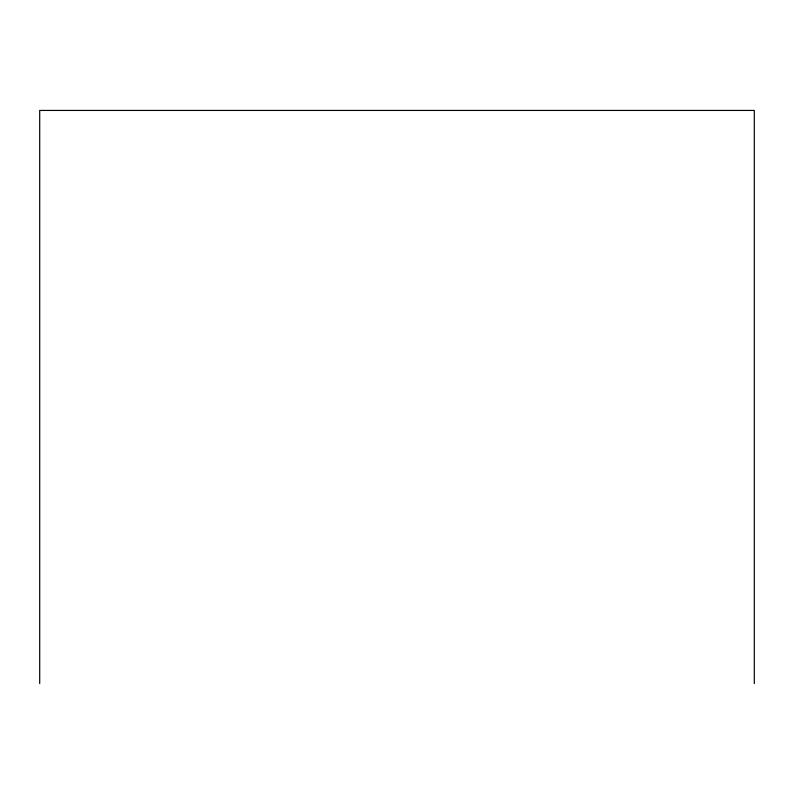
<?xml version="1.0" encoding="UTF-8"?>
<svg xmlns="http://www.w3.org/2000/svg" width="794" height="794" viewBox="0 0 794 794"><rect width="100%" height="100%" fill="white"/><g stroke="black" fill="none" stroke-linecap="round" stroke-linejoin="round"><path stroke-width="1.19" d="M754.3 683.565L754.3 110.435L39.7 110.435L39.7 683.565"/></g></svg>
